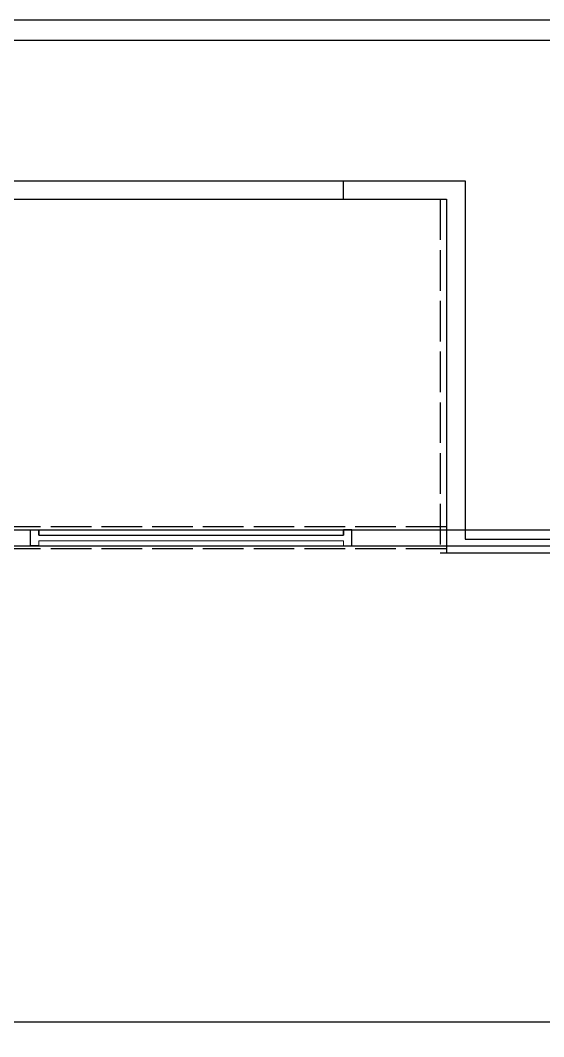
# Model space of a CAD drawing. Header units: inches. Extents: x -613 to 610, y 0 to 507.
# Drawn here: x -465.6 to -310.9, y 206.8 to 507.1 of the extents above; entities that cross this region are included whole.
import ezdxf

# ---------------------------------------------------------------- set-up
doc = ezdxf.new("R2010")
doc.units = ezdxf.units.IN
doc.header["$MEASUREMENT"] = 0
doc.linetypes.add('ACAD_ISO02W100', pattern=[15, 12, -3])
doc.layers.get('0').update_dxf_attribs({"color": 1, "lineweight": 9})
doc.layers.get('Defpoints').update_dxf_attribs({"lineweight": 9})
for name, color, linetype, lineweight in [('00-page-edge', 7, 'Continuous', 9), ('A101-Floorplan-1st-floor', 7, 'Continuous', 9), ('A201-Floorplan-2nd-floor', 7, 'Continuous', 9)]:
    doc.layers.add(name, color=color, linetype=linetype, lineweight=lineweight)
doc.layers.get('Defpoints').off()

# ---------------------------------------------------------------- blocks, each defined once
blk = doc.blocks.new('L2-dining-room-window')
at = {"layer": 'A201-Floorplan-2nd-floor', "lineweight": 30}
for p, q in [((0, -2.5), (0, 0)), ((0, 0), (4.75, 0)), ((4.75, 0), (4.75, -2.5)), ((3.2, -2.5), (4.75, -2.5)), ((3.2, -2.5), (3.2, -92.5)), ((4.75, -2.5), (3.2, -2.5)), ((0, -92.5), (0, -95)), ((3.2, -92.5), (4.75, -92.5)), ((4.75, -92.5), (3.2, -92.5)), ((4.75, -95), (4.75, -92.5)), ((0, -95), (4.75, -95))]:
    blk.add_line(p, q, dxfattribs=at)
at = {"layer": 'A201-Floorplan-2nd-floor'}
blk.add_lwpolyline([(0, -92.5), (1.55, -92.5), (1.55, -2.5), (0, -2.5)], dxfattribs=at)
blk = doc.blocks.new('page-edge')
at = {"layer": '00-page-edge', "lineweight": -3}
blk.add_lwpolyline([(507.14, 612.53), (0, 612.36), (0, 0), (507.14, 0), (507.14, 612.54)], dxfattribs=at)
blk.add_lwpolyline([(501.14, 62.27), (501.14, 606.53), (6, 606.36), (6, 62.27)], close=True, dxfattribs=at)

msp = doc.modelspace()

# ---------------------------------------------------------------- linework, layer by layer
at = {"layer": 'A101-Floorplan-1st-floor', "lineweight": -3}
for p, q in [((-567.43, 459.75), (-334.08, 459.75)), ((-370.05, 454.25), (-370.05, 459.75)), ((-334.08, 459.75), (-334.08, 353.82)), ((-334.08, 353.82), (-87.3, 353.82))]:
    msp.add_line(p, q, dxfattribs=at)
at = {"layer": 'A101-Floorplan-1st-floor', "linetype": 'ACAD_ISO02W100', "lineweight": -3}
for p, q in [((-341.49, 454.25), (-341.49, 349.82)), ((-339.58, 357.44), (-561.74, 357.44)), ((-339.58, 350.94), (-561.74, 350.94))]:
    msp.add_line(p, q, dxfattribs=at)
at = {"layer": 'A101-Floorplan-1st-floor', "lineweight": -3}
msp.add_lwpolyline([(-341.49, 349.82), (-304.73, 349.82), (-304.73, 211.07), (-561.74, 211.07), (-561.74, 454.25), (-339.58, 454.25), (-339.58, 349.82)], dxfattribs=at)
at = {"layer": 'A201-Floorplan-2nd-floor', "lineweight": -3}
msp.add_line((-529.11, 356.57), (-87.3, 356.57), dxfattribs=at)
msp.add_lwpolyline([(-398.02, 173.94), (-398.02, 40.03), (-524.39, 39.94), (-524.39, 351.82), (-229.2, 351.82), (-229.2, 242.75), (-166.35, 242.75), (-166.35, 218.25), (-179.91, 218.25), (-179.91, 152.5), (-215.24, 152.5), (-215.24, 173.94), (-398.02, 173.94)], dxfattribs=at)

# ---------------------------------------------------------------- block references
at = {"lineweight": -3, "rotation": 89.99999999999999}
msp.add_blockref('L2-dining-room-window', (-462.56, 351.82), dxfattribs=at)
at = {"layer": 'Defpoints', "lineweight": 5, "rotation": 89.99999999999999}
msp.add_blockref('page-edge', (0, 0), dxfattribs=at)

doc.saveas('drawing.dxf')
